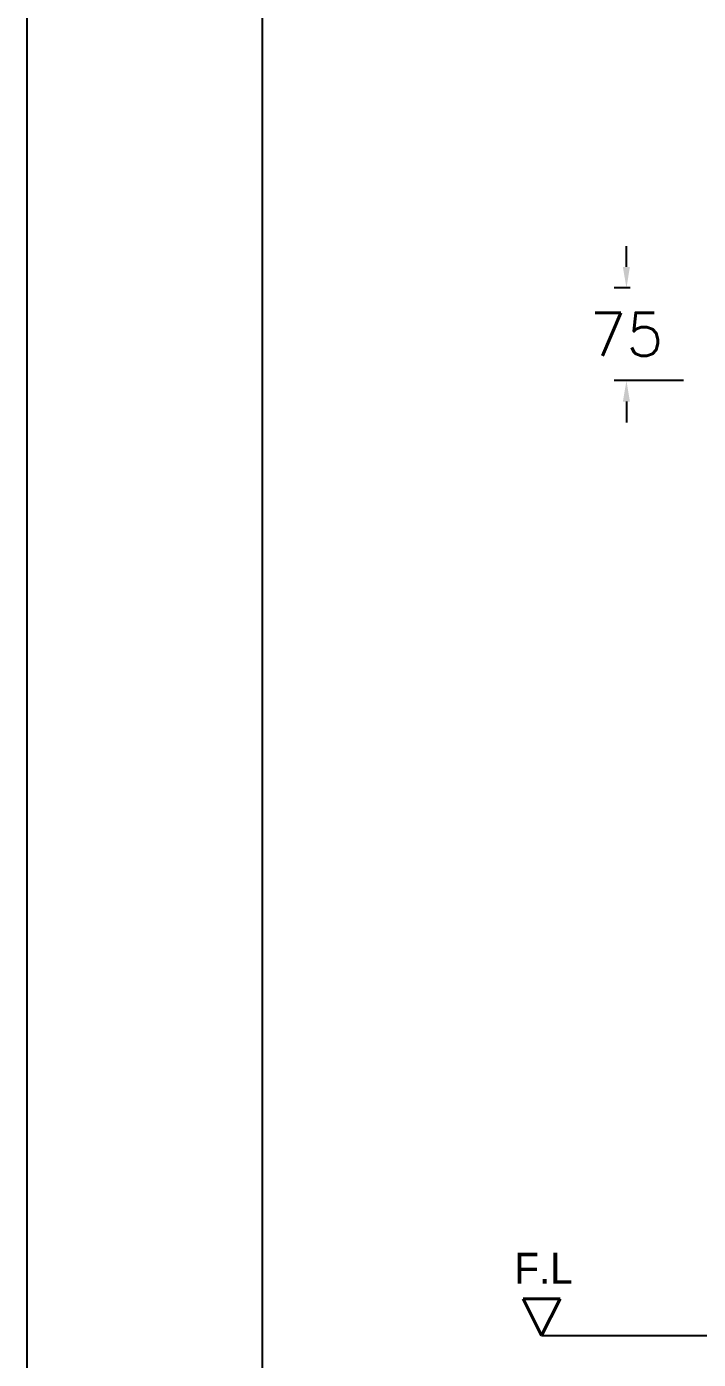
# Model space of a CAD drawing. Extents: x 66329 to 68754, y 58068 to 61499.
# Drawn here: x 66329 to 66874, y 58909 to 59990 of the extents above; entities that cross this region are included whole.
import ezdxf
from ezdxf.enums import TextEntityAlignment as Align

# ---------------------------------------------------------------- set-up
doc = ezdxf.new("R2010")
doc.units = 0
doc.header["$MEASUREMENT"] = 0
doc.layers.get('Defpoints').update_dxf_attribs({"linetype": 'CONTINUOUS'})
for name, color, linetype in [('001', 7, 'CONTINUOUS'), ('Dim', 4, 'CONTINUOUS'), ('TEXT', 7, 'CONTINUOUS'), ('YA', 7, 'CONTINUOUS')]:
    doc.layers.add(name, color=color, linetype=linetype)
doc.layers.add('외형선', color=4, linetype='CONTINUOUS', lineweight=40)
doc.styles.add('ARIAL', font='arial.ttf')
doc.styles.get("Standard").update_dxf_attribs({"font": 'txt.shx', "bigfont": 'ghs.shx'})
doc.styles.add('타이틀', font='H2GTRM.TTF', dxfattribs={"height": 25})
doc.dimstyles.new('____ ______ 01', dxfattribs={"dimtxt": 35, "dimasz": 17, "dimexe": 10, "dimexo": 5, "dimgap": 0.09, "dimtad": 0, "dimtih": 1, "dimtoh": 1, "dimdec": 0, "dimzin": 0, "dimdsep": 46, "dimtxsty": 'ARIAL', "dimcen": 0.09, "dimadec": 0, "dimazin": 0, "dimtfac": 1, "dimtdec": 4, "dimtofl": 0, "dimtmove": 0, "dimatfit": 3, "dimfxl": 0, "dimtolj": 1, "dimtzin": 0, "dimarcsym": 0})

# ---------------------------------------------------------------- blocks, each defined once
blk = doc.blocks.new('*D19')
at = {"layer": 'Defpoints', "color": 0}
for p in [(66815.4, 59778.4), (66828.4, 59778.4), (66871.8, 59703.2)]:
    blk.add_point(p, dxfattribs=at)
at = {"layer": 'Dim', "color": 0, "lineweight": -2}
for p, q in [((66815.4, 59795.4), (66815.4, 59812.4)), ((66818.4, 59778.4), (66805.4, 59778.4)), ((66861.8, 59703.2), (66805.4, 59703.2)), ((66815.4, 59686.2), (66815.4, 59669.2))]:
    blk.add_line(p, q, dxfattribs=at)
at = {"layer": 'Dim', "color": 0}
for points in [[(66812.5, 59795.4), (66818.2, 59795.4), (66815.4, 59778.4)], [(66812.5, 59686.2), (66818.2, 59686.2), (66815.4, 59703.2)]]:
    blk.add_solid(points, dxfattribs=at)
at = {"layer": 'Dim', "color": 0, "insert": (66815.4, 59740.8), "char_height": 35, "attachment_point": 5}
blk.add_mtext('\\A1;75', dxfattribs=at)

msp = doc.modelspace()

# ---------------------------------------------------------------- linework, layer by layer
at = {"layer": '001', "color": 7}
msp.add_lwpolyline([(66746.6, 58928.4), (68253.7, 58928.4), (68253.7, 59958)], dxfattribs=at)
at = {"layer": 'YA', "color": 7}
msp.add_line((66520.2, 58210.9), (66520.2, 60308.7), dxfattribs=at)
at = {"layer": 'YA', "color": 0}
msp.add_lwpolyline([(66328.9, 58068.4), (68754.4, 58068.4), (68754.4, 61498.7), (66328.9, 61498.7)], close=True, dxfattribs=at)
at = {"layer": '외형선', "color": 7, "linetype": 'Continuous'}
for p, q in [((66761.6, 58958.4), (66731.6, 58958.4)), ((66731.6, 58958.4), (66746.6, 58928.4)), ((66746.6, 58928.4), (66761.6, 58958.4))]:
    msp.add_line(p, q, dxfattribs=at)

# ---------------------------------------------------------------- texts
at = {"layer": 'TEXT', "color": 7, "style": '타이틀'}
msp.add_text('F.L', height=25, dxfattribs=at).set_placement((66748.1, 58983.1), align=Align.MIDDLE)

# ---------------------------------------------------------------- dimensions: what is measured, and where the dimension line sits
at = {"layer": 'Dim', "color": 0}
dim = msp.add_linear_dim(base=(66815.4, 59778.4), p1=(66871.8, 59703.2), p2=(66828.4, 59778.4), angle=270, dimstyle='____ ______ 01', override={"dimtxt": 35, "dimasz": 17, "dimexe": 10, "dimexo": 10, "dimgap": 10, "dimtad": 0, "dimtih": 1, "dimtoh": 0, "dimtxsty": 'Standard'}, dxfattribs=at)
dim.commit()
dim.dimension.update_dxf_attribs({"geometry": '*D19', "text_midpoint": (66815.4, 59740.8)})

doc.saveas('drawing.dxf')
